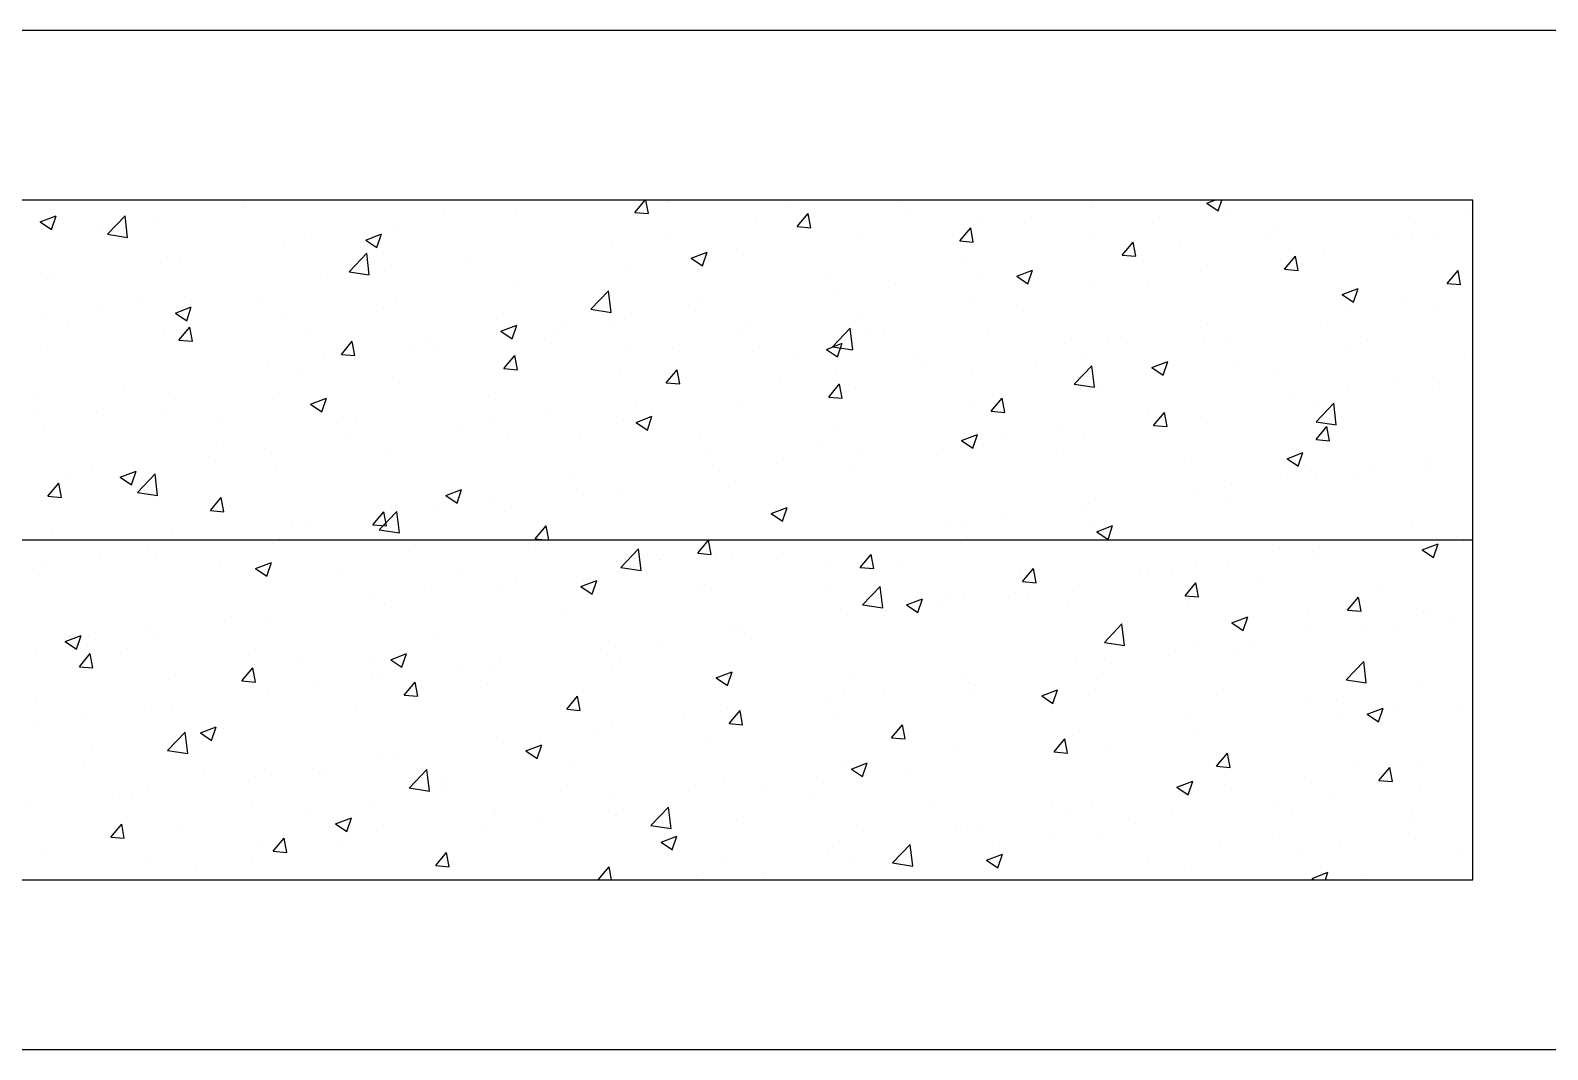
# Model space of a CAD drawing. Header units: millimetres. Extents: x 331487 to 517269, y 198509 to 399936.
# Drawn here: x 423467 to 424137, y 312429 to 312879 of the extents above; entities that cross this region are included whole.
import ezdxf

# ---------------------------------------------------------------- set-up
doc = ezdxf.new("R2010")
doc.units = ezdxf.units.MM
doc.header["$MEASUREMENT"] = 0
doc.layers.add('COLUMN', color=6, linetype='Continuous')
doc.layers.add('FOOTING', color=5, linetype='Continuous')

msp = doc.modelspace()

# ---------------------------------------------------------------- linework, layer by layer
at = {"layer": 'COLUMN'}
for p, q in [((424104.35, 312803.51), (421574.35, 312803.51)), ((424104.35, 312503.51), (424104.35, 312803.51)), ((421574.35, 312503.51), (424104.35, 312503.51))]:
    msp.add_line(p, q, dxfattribs=at)
at = {"layer": 'COLUMN', "color": 2, "linetype": 'Continuous'}
for p, q in [((423734.32, 312798.14), (423738.83, 312803.51)), ((423740.3, 312797.61), (423739.21, 312803.51)), ((423986.93, 312802.18), (423990.39, 312803.51)), ((423991.9, 312798.83), (423993.47, 312803.51)), ((423471.77, 312793.96), (423478.77, 312796.65)), ((423476.74, 312790.6), (423478.77, 312796.64)), ((423501.46, 312788.5), (423509.25, 312796.62)), ((423510.36, 312787.13), (423509.25, 312796.62)), ((423561.68, 312800.44), (423561.68, 312800.44)), ((423649.68, 312798.41), (423649.68, 312798.41)), ((423681.79, 312799.22), (423681.79, 312799.22)), ((423734.32, 312798.14), (423740.3, 312797.62)), ((423749.37, 312802.49), (423749.37, 312802.49)), ((423802.75, 312800.24), (423802.75, 312800.24)), ((423806.05, 312791.86), (423810.87, 312797.61)), ((423812.02, 312791.33), (423810.87, 312797.6)), ((423850.66, 312802.5), (423850.66, 312802.5)), ((423856.14, 312797.98), (423856.14, 312797.98)), ((423936.22, 312800.31), (423936.22, 312800.31)), ((423986.93, 312802.18), (423991.91, 312798.83)), ((423995.47, 312798.81), (423995.47, 312798.81)), ((424076.47, 312796.26), (424076.47, 312796.26)), ((424101.51, 312799.55), (424101.51, 312799.55)), ((423471.77, 312793.96), (423476.74, 312790.6)), ((423498.78, 312792.16), (423498.78, 312792.16)), ((423523.81, 312795.45), (423523.81, 312795.45)), ((423629.85, 312791.72), (423629.85, 312791.72)), ((423787.5, 312794.19), (423787.5, 312794.19)), ((423806.05, 312791.86), (423812.03, 312791.34)), ((423877.77, 312785.59), (423882.6, 312791.33)), ((423883.75, 312785.06), (423882.59, 312791.33)), ((423885.71, 312793.91), (423885.71, 312793.91)), ((423909.52, 312795.73), (423909.52, 312795.73)), ((423962.9, 312793.47), (423962.9, 312793.47)), ((424016.28, 312791.21), (424016.28, 312791.21)), ((423501.46, 312788.51), (423510.35, 312787.13)), ((423579.34, 312785.32), (423579.34, 312785.32)), ((423591.37, 312788.4), (423591.37, 312788.4)), ((423615.48, 312785.95), (423622.49, 312788.64)), ((423615.48, 312785.95), (423620.46, 312782.59)), ((423620.45, 312782.59), (423622.48, 312788.64)), ((423724.59, 312785.91), (423724.59, 312785.91)), ((423749.63, 312789.2), (423749.63, 312789.2)), ((423834.36, 312786.87), (423834.36, 312786.87)), ((423877.77, 312785.59), (423883.75, 312785.07)), ((423937.15, 312788.8), (423937.15, 312788.8)), ((423949.5, 312779.31), (423954.32, 312785.06)), ((423955.48, 312778.78), (423954.32, 312785.05)), ((423975.45, 312782.96), (423975.45, 312782.96)), ((424013.32, 312787.94), (424013.32, 312787.94)), ((424069.66, 312788.96), (424069.66, 312788.96)), ((424077.75, 312786.86), (424077.75, 312786.86)), ((424088.79, 312787.96), (424088.79, 312787.96)), ((423527.99, 312778.28), (423527.99, 312778.28)), ((423533.05, 312778.39), (423533.05, 312778.39)), ((423608.18, 312771.95), (423615.97, 312780.07)), ((423617.08, 312770.57), (423615.97, 312780.07)), ((423661.44, 312777.59), (423661.44, 312777.59)), ((423759.2, 312777.94), (423766.2, 312780.63)), ((423759.2, 312777.94), (423764.17, 312774.59)), ((423764.17, 312774.58), (423766.2, 312780.63)), ((423782.42, 312779.37), (423782.42, 312779.37)), ((423878.83, 312778.79), (423878.83, 312778.79)), ((423949.5, 312779.31), (423955.48, 312778.79)), ((423950.41, 312779.66), (423950.41, 312779.66)), ((424019.43, 312776.85), (424019.43, 312776.85)), ((424021.23, 312773.04), (424026.05, 312778.78)), ((424027.2, 312772.51), (424026.05, 312778.78)), ((424038.28, 312781.56), (424038.28, 312781.56)), ((423476.05, 312770.78), (423476.05, 312770.78)), ((423598.53, 312769.31), (423598.53, 312769.31)), ((423608.19, 312771.95), (423617.08, 312770.57)), ((423623.57, 312772.61), (423623.57, 312772.61)), ((423731.91, 312772.97), (423731.91, 312772.97)), ((423887.26, 312771.34), (423887.26, 312771.34)), ((423902.91, 312769.93), (423909.91, 312772.62)), ((423902.91, 312769.93), (423907.88, 312766.58)), ((423907.88, 312766.58), (423909.91, 312772.62)), ((423986.94, 312774.52), (423986.94, 312774.52)), ((424021.23, 312773.04), (424027.2, 312772.52)), ((424092.95, 312766.76), (424097.77, 312772.51)), ((424098.93, 312766.23), (424097.77, 312772.5)), ((423474.73, 312768.38), (423474.73, 312768.38)), ((423680.57, 312765.93), (423680.57, 312765.93)), ((423714.91, 312755.4), (423722.69, 312763.52)), ((423723.8, 312754.02), (423722.7, 312763.52)), ((423820.51, 312768.78), (423820.51, 312768.78)), ((423824.35, 312763.06), (423824.35, 312763.06)), ((423849.38, 312766.36), (423849.38, 312766.36)), ((423935, 312767.02), (423935, 312767.02)), ((423961.11, 312766.84), (423961.11, 312766.84)), ((424046.62, 312761.92), (424053.62, 312764.61)), ((424051.59, 312758.57), (424053.62, 312764.61)), ((424092.95, 312766.76), (424098.93, 312766.24)), ((423497.5, 312756.01), (423497.5, 312756.01)), ((423516.37, 312760.41), (423516.37, 312760.41)), ((423531.46, 312753.7), (423538.46, 312756.38)), ((423535.38, 312761), (423535.38, 312761)), ((423536.43, 312750.34), (423538.46, 312756.38)), ((423569.75, 312758.16), (423569.75, 312758.16)), ((423623.13, 312755.9), (423623.13, 312755.9)), ((423628.63, 312758.43), (423628.63, 312758.43)), ((423762.19, 312758.77), (423762.19, 312758.77)), ((423884.49, 312760.62), (423884.49, 312760.62)), ((423902.79, 312756.83), (423902.79, 312756.83)), ((424046.62, 312761.92), (424051.6, 312758.57)), ((424050.17, 312756.81), (424050.17, 312756.81)), ((424075.2, 312760.11), (424075.2, 312760.11)), ((423472.47, 312752.71), (423472.47, 312752.71)), ((423484.07, 312749.24), (423484.07, 312749.24)), ((423531.46, 312753.7), (423536.44, 312750.34)), ((423578.12, 312752.03), (423578.12, 312752.03)), ((423676.52, 312753.65), (423676.52, 312753.65)), ((423714.91, 312755.4), (423723.8, 312754.02)), ((423723.32, 312749.76), (423723.32, 312749.76)), ((423729.9, 312751.39), (423729.9, 312751.39)), ((423761.19, 312754.75), (423761.19, 312754.75)), ((423783.28, 312749.14), (423783.28, 312749.14)), ((423833.15, 312753.58), (423833.15, 312753.58)), ((424087.58, 312754.67), (424087.58, 312754.67)), ((423526.78, 312744.99), (423526.78, 312744.99)), ((423533.02, 312741.75), (423537.84, 312747.49)), ((423537.45, 312746.98), (423537.45, 312746.98)), ((423539, 312741.22), (423537.84, 312747.48)), ((423590.84, 312744.73), (423590.84, 312744.73)), ((423644.22, 312742.47), (423644.22, 312742.47)), ((423675.17, 312745.69), (423682.18, 312748.38)), ((423675.17, 312745.69), (423680.15, 312742.33)), ((423680.15, 312742.33), (423682.17, 312748.37)), ((423698.29, 312746.47), (423698.29, 312746.47)), ((423703.87, 312748.76), (423703.87, 312748.76)), ((423781.21, 312746.08), (423781.21, 312746.08)), ((423821.63, 312738.85), (423829.42, 312746.96)), ((423830.53, 312737.47), (423829.42, 312746.97)), ((423836.66, 312746.88), (423836.66, 312746.88)), ((423844.47, 312746.82), (423844.47, 312746.82)), ((423890.04, 312744.63), (423890.04, 312744.63)), ((423949.14, 312743.51), (423949.14, 312743.51)), ((423987.01, 312748.5), (423987.01, 312748.5)), ((424037.07, 312748.27), (424037.07, 312748.27)), ((423474.84, 312737.49), (423474.84, 312737.49)), ((423533.02, 312741.75), (423539, 312741.22)), ((423604.75, 312735.47), (423609.57, 312741.22)), ((423610.72, 312734.94), (423609.57, 312741.21)), ((423635.13, 312738.15), (423635.13, 312738.15)), ((423645.56, 312738.75), (423645.56, 312738.75)), ((423697.6, 312740.22), (423697.6, 312740.22)), ((423730.7, 312739.68), (423730.7, 312739.68)), ((423750.98, 312737.96), (423750.98, 312737.96)), ((423786.15, 312736.81), (423786.15, 312736.81)), ((423818.89, 312737.68), (423825.89, 312740.37)), ((423818.89, 312737.68), (423823.86, 312734.32)), ((423821.63, 312738.85), (423830.53, 312737.47)), ((423823.86, 312734.32), (423825.89, 312740.36)), ((423924.1, 312740.22), (423924.1, 312740.22)), ((423943.43, 312742.37), (423943.43, 312742.37)), ((423985.72, 312741.23), (423985.72, 312741.23)), ((423996.81, 312740.12), (423996.81, 312740.12)), ((424050.19, 312737.86), (424050.19, 312737.86)), ((424057.62, 312741.86), (424057.62, 312741.86)), ((423572.22, 312729.87), (423572.22, 312729.87)), ((423597.26, 312733.17), (423597.26, 312733.17)), ((423604.75, 312735.47), (423610.72, 312734.95)), ((423676.47, 312729.19), (423681.29, 312734.94)), ((423676.47, 312729.19), (423682.45, 312728.67)), ((423679.35, 312732.64), (423679.35, 312732.64)), ((423682.45, 312728.67), (423681.29, 312734.93)), ((423804.36, 312735.7), (423804.36, 312735.7)), ((423857.75, 312733.45), (423857.75, 312733.45)), ((423860.95, 312731.9), (423860.95, 312731.9)), ((423911.13, 312731.19), (423911.13, 312731.19)), ((423928.35, 312722.29), (423936.14, 312730.41)), ((423933.79, 312733.73), (423933.79, 312733.73)), ((423937.25, 312720.92), (423936.15, 312730.42)), ((423962.6, 312729.67), (423969.6, 312732.36)), ((423962.6, 312729.67), (423967.57, 312726.31)), ((423967.57, 312726.31), (423969.6, 312732.36)), ((423999.3, 312731.85), (423999.3, 312731.85)), ((424103.57, 312735.6), (424103.57, 312735.6)), ((423587.24, 312728.74), (423587.24, 312728.74)), ((423627.42, 312725.14), (423627.42, 312725.14)), ((423727.84, 312726.8), (423727.84, 312726.8)), ((423748.2, 312722.92), (423753.02, 312728.66)), ((423748.2, 312722.92), (423754.18, 312722.4)), ((423754.17, 312722.39), (423753.02, 312728.66)), ((423798.04, 312723.62), (423798.04, 312723.62)), ((423819.92, 312716.64), (423824.74, 312722.39)), ((423823.08, 312726.92), (423823.08, 312726.92)), ((423825.9, 312716.12), (423824.74, 312722.38)), ((423883.27, 312727.33), (423883.27, 312727.33)), ((423964.51, 312728.94), (423964.51, 312728.94)), ((424017.89, 312726.68), (424017.89, 312726.68)), ((424071.28, 312724.43), (424071.28, 312724.43)), ((424086.77, 312725.66), (424086.77, 312725.66)), ((423471.2, 312716.57), (423471.2, 312716.57)), ((423509.07, 312721.56), (423509.07, 312721.56)), ((423528.92, 312718.73), (423528.92, 312718.73)), ((423576.9, 312718.74), (423576.9, 312718.74)), ((423591.15, 312713.43), (423598.15, 312716.12)), ((423596.12, 312710.08), (423598.15, 312716.12)), ((423669.52, 312716.79), (423669.52, 312716.79)), ((423819.92, 312716.64), (423825.9, 312716.12)), ((423831.93, 312720.29), (423831.93, 312720.29)), ((423891.65, 312710.37), (423896.47, 312716.11)), ((423897.63, 312709.84), (423896.47, 312716.11)), ((423928.36, 312722.3), (423937.25, 312720.92)), ((423940.98, 312721.84), (423940.98, 312721.84)), ((424023.86, 312717.37), (424023.86, 312717.37)), ((424048.89, 312720.67), (424048.89, 312720.67)), ((424086.36, 312721.39), (424086.36, 312721.39)), ((423496.47, 312709.58), (423496.47, 312709.58)), ((423525.56, 312711.7), (423525.56, 312711.7)), ((423591.15, 312713.43), (423596.13, 312710.08)), ((423697.01, 312710.32), (423697.01, 312710.32)), ((423734.89, 312715.31), (423734.89, 312715.31)), ((423779.99, 312712.79), (423779.99, 312712.79)), ((423882.66, 312711.83), (423882.66, 312711.83)), ((423891.65, 312710.37), (423897.63, 312709.85)), ((423960.7, 312709.06), (423960.7, 312709.06)), ((423963.38, 312704.09), (423968.2, 312709.84)), ((423969.35, 312703.57), (423968.2, 312709.83)), ((424035.08, 312705.74), (424042.87, 312713.86)), ((424035.85, 312714.98), (424035.85, 312714.98)), ((424043.98, 312704.37), (424042.87, 312713.86)), ((423470.6, 312708.72), (423470.6, 312708.72)), ((423473.62, 312704.2), (423473.62, 312704.2)), ((423549.86, 312707.33), (423549.86, 312707.33)), ((423603.24, 312705.07), (423603.24, 312705.07)), ((423611.2, 312706.78), (423611.2, 312706.78)), ((423656.62, 312702.82), (423656.62, 312702.82)), ((423671.98, 312707.03), (423671.98, 312707.03)), ((423729.48, 312706.39), (423729.48, 312706.39)), ((423734.86, 312705.43), (423741.87, 312708.11)), ((423734.87, 312705.43), (423739.84, 312702.07)), ((423739.84, 312702.07), (423741.86, 312708.11)), ((423922.83, 312704.07), (423922.83, 312704.07)), ((423963.38, 312704.09), (423969.35, 312703.57)), ((423984.51, 312707.94), (423984.51, 312707.94)), ((424035.08, 312705.75), (424043.98, 312704.37)), ((424035.1, 312697.82), (424039.92, 312703.56)), ((424041.08, 312697.29), (424039.92, 312703.56)), ((423552.88, 312696.77), (423552.88, 312696.77)), ((423608.83, 312698.71), (423608.83, 312698.71)), ((423678.14, 312699.35), (423678.14, 312699.35)), ((423710, 312700.56), (423710, 312700.56)), ((423763.38, 312698.31), (423763.38, 312698.31)), ((423816.77, 312696.05), (423816.77, 312696.05)), ((423824.35, 312701.82), (423824.35, 312701.82)), ((423878.58, 312697.42), (423885.58, 312700.1)), ((423878.58, 312697.42), (423883.55, 312694.06)), ((423883.55, 312694.06), (423885.58, 312700.1)), ((423897.8, 312700.78), (423897.8, 312700.78)), ((423932.57, 312700.44), (423932.57, 312700.44)), ((424035.1, 312697.82), (424041.08, 312697.3)), ((423545.92, 312690.43), (423545.92, 312690.43)), ((423570.95, 312693.72), (423570.95, 312693.72)), ((423626.2, 312691.85), (423626.2, 312691.85)), ((423766.03, 312691.81), (423766.03, 312691.81)), ((423834.64, 312692.46), (423834.64, 312692.46)), ((423870.15, 312693.8), (423870.15, 312693.8)), ((423882.06, 312694.04), (423882.06, 312694.04)), ((423923.53, 312691.54), (423923.53, 312691.54)), ((423976.91, 312689.28), (423976.91, 312689.28)), ((424022.29, 312689.41), (424029.29, 312692.1)), ((424022.29, 312689.41), (424027.27, 312686.05)), ((424027.26, 312686.05), (424029.29, 312692.09)), ((423482.76, 312682.11), (423482.76, 312682.11)), ((423494.56, 312686.76), (423494.56, 312686.76)), ((423507.13, 312681.18), (423514.13, 312683.87)), ((423512.1, 312677.82), (423514.13, 312683.87)), ((423514.72, 312674.54), (423522.5, 312682.66)), ((423523.61, 312673.16), (423522.51, 312682.66)), ((423575.69, 312685.45), (423575.69, 312685.45)), ((423771.74, 312684.18), (423771.74, 312684.18)), ((423796.77, 312687.48), (423796.77, 312687.48)), ((423830.72, 312687), (423830.72, 312687)), ((424030.3, 312687.03), (424030.3, 312687.03)), ((424053.49, 312682.19), (424053.49, 312682.19)), ((424060.46, 312686.21), (424060.46, 312686.21)), ((424083.68, 312684.77), (424083.68, 312684.77)), ((424085.15, 312688.1), (424085.15, 312688.1)), ((423475.17, 312672.8), (423479.99, 312678.55)), ((423481.14, 312672.27), (423479.99, 312678.54)), ((423507.13, 312681.18), (423512.1, 312677.83)), ((423524.35, 312678.41), (423524.35, 312678.41)), ((423650.84, 312673.17), (423657.84, 312675.86)), ((423655.81, 312669.82), (423657.84, 312675.86)), ((423707.71, 312681.8), (423707.71, 312681.8)), ((423708.58, 312675.87), (423708.58, 312675.87)), ((423778.78, 312679.5), (423778.78, 312679.5)), ((423997.55, 312677.93), (423997.55, 312677.93)), ((424022.59, 312681.23), (424022.59, 312681.23)), ((424034.64, 312681.69), (424034.64, 312681.69)), ((423472.41, 312670.91), (423472.41, 312670.91)), ((423475.17, 312672.8), (423481.15, 312672.28)), ((423514.72, 312674.54), (423523.61, 312673.16)), ((423546.89, 312666.53), (423551.72, 312672.27)), ((423552.87, 312666), (423551.71, 312672.27)), ((423649.39, 312671.78), (423649.39, 312671.78)), ((423650.84, 312673.17), (423655.82, 312669.82)), ((423670.71, 312670.88), (423670.71, 312670.88)), ((423728.27, 312673.1), (423728.27, 312673.1)), ((423934.4, 312669.62), (423934.4, 312669.62)), ((423983.29, 312674.65), (423983.29, 312674.65)), ((423995.17, 312672.18), (423995.17, 312672.18)), ((423546.9, 312666.53), (423552.87, 312666)), ((423618.62, 312660.25), (423623.44, 312666)), ((423621.44, 312657.99), (423629.23, 312666.1)), ((423624.6, 312659.72), (423623.44, 312665.99)), ((423630.34, 312656.61), (423629.23, 312666.11)), ((423645.67, 312667.58), (423645.67, 312667.58)), ((423676.92, 312666.06), (423676.92, 312666.06)), ((423794.56, 312665.16), (423801.56, 312667.85)), ((423794.56, 312665.16), (423799.53, 312661.81)), ((423799.53, 312661.81), (423801.55, 312667.85)), ((423896.52, 312664.63), (423896.52, 312664.63)), ((423931.35, 312667.16), (423931.35, 312667.16)), ((423936.85, 312662.17), (423936.85, 312662.17)), ((423477, 312658.48), (423477, 312658.48)), ((423530.38, 312656.23), (423530.38, 312656.23)), ((423582.52, 312659.27), (423582.52, 312659.27)), ((423591.07, 312661.77), (423591.07, 312661.77)), ((423618.62, 312660.25), (423624.6, 312659.73)), ((423621.44, 312657.99), (423630.34, 312656.61)), ((423624.98, 312658.56), (423624.98, 312658.56)), ((423690.35, 312653.98), (423695.17, 312659.72)), ((423696.32, 312653.45), (423695.17, 312659.72)), ((423871.49, 312661.34), (423871.49, 312661.34)), ((423880.84, 312660.75), (423880.84, 312660.75)), ((423938.27, 312657.15), (423945.27, 312659.84)), ((423938.27, 312657.15), (423943.24, 312653.8)), ((423943.24, 312653.8), (423945.27, 312659.84)), ((424077.45, 312660.24), (424077.45, 312660.24)), ((423519.61, 312650.99), (423519.61, 312650.99)), ((423532.75, 312651.76), (423532.75, 312651.76)), ((423544.64, 312654.28), (423544.64, 312654.28)), ((423574.47, 312652.16), (423574.47, 312652.16)), ((423583.76, 312653.97), (423583.76, 312653.97)), ((423637.15, 312651.72), (423637.15, 312651.72)), ((423690.35, 312653.98), (423696.32, 312653.45)), ((423690.53, 312649.46), (423690.53, 312649.46)), ((423728.16, 312641.43), (423735.95, 312649.55)), ((423737.06, 312640.06), (423735.96, 312649.56)), ((423762.07, 312647.7), (423766.89, 312653.45)), ((423768.05, 312647.17), (423766.89, 312653.44)), ((423808.34, 312653.02), (423808.34, 312653.02)), ((423829.5, 312653.71), (423829.5, 312653.71)), ((423878.53, 312652.16), (423878.53, 312652.16)), ((424019.13, 312650.22), (424019.13, 312650.22)), ((424081.98, 312649.15), (424088.98, 312651.83)), ((424081.98, 312649.15), (424086.96, 312645.79)), ((424083.93, 312654.81), (424083.93, 312654.81)), ((424086.95, 312645.79), (424088.98, 312651.83)), ((424097.31, 312655.09), (424097.31, 312655.09)), ((423498.08, 312645.05), (423498.08, 312645.05)), ((423523.13, 312645.12), (423523.13, 312645.12)), ((423551.47, 312642.8), (423551.47, 312642.8)), ((423566.82, 312640.92), (423573.82, 312643.61)), ((423571.79, 312637.56), (423573.82, 312643.61)), ((423743.91, 312647.21), (423743.91, 312647.21)), ((423745.43, 312644.74), (423745.43, 312644.74)), ((423762.07, 312647.7), (423768.05, 312647.18)), ((423770.46, 312648.04), (423770.46, 312648.04)), ((423777.56, 312646.21), (423777.56, 312646.21)), ((423797.29, 312644.95), (423797.29, 312644.95)), ((423820.22, 312642.15), (423820.22, 312642.15)), ((423833.8, 312641.43), (423838.62, 312647.17)), ((423839.77, 312640.9), (423838.62, 312647.16)), ((423850.68, 312642.7), (423850.68, 312642.7)), ((424033.42, 312648.4), (424033.42, 312648.4)), ((424034.15, 312646.77), (424034.15, 312646.77)), ((423471.19, 312637.62), (423471.19, 312637.62)), ((423474.43, 312641.75), (423474.43, 312641.75)), ((423566.82, 312640.92), (423571.79, 312637.56)), ((423604.85, 312640.54), (423604.85, 312640.54)), ((423658.23, 312638.29), (423658.23, 312638.29)), ((423682.27, 312636.42), (423682.27, 312636.42)), ((423710.53, 312632.91), (423717.54, 312635.6)), ((423711.61, 312636.03), (423711.61, 312636.03)), ((423715.5, 312629.55), (423717.53, 312635.6)), ((423727.05, 312639.81), (423727.05, 312639.81)), ((423728.17, 312641.44), (423737.06, 312640.06)), ((423833.8, 312641.43), (423839.78, 312640.9)), ((423904.06, 312640.44), (423904.06, 312640.44)), ((423905.52, 312635.15), (423910.35, 312640.9)), ((423911.5, 312634.62), (423910.34, 312640.89)), ((423957.44, 312638.18), (423957.44, 312638.18)), ((423960.82, 312640.21), (423960.82, 312640.21)), ((423971.25, 312638.49), (423971.25, 312638.49)), ((423982.08, 312641.36), (423982.08, 312641.36)), ((423996.28, 312641.79), (423996.28, 312641.79)), ((424010.82, 312635.93), (424010.82, 312635.93)), ((423644.4, 312631.44), (423644.4, 312631.44)), ((423675.71, 312632.77), (423675.71, 312632.77)), ((423710.53, 312632.91), (423715.51, 312629.56)), ((423761.9, 312632.14), (423761.9, 312632.14)), ((423765, 312633.77), (423765, 312633.77)), ((423818.38, 312631.52), (423818.38, 312631.52)), ((423834.89, 312624.88), (423842.68, 312633)), ((423843.79, 312623.51), (423842.68, 312633)), ((423871.76, 312629.26), (423871.76, 312629.26)), ((423902.5, 312630.2), (423902.5, 312630.2)), ((423905.53, 312635.15), (423911.5, 312634.63)), ((423908.09, 312630.18), (423908.09, 312630.18)), ((423930.14, 312633.87), (423930.14, 312633.87)), ((423977.25, 312628.87), (423982.07, 312634.62)), ((423977.25, 312628.87), (423983.23, 312628.35)), ((423983.23, 312628.35), (423982.07, 312634.61)), ((424064.2, 312633.67), (424064.2, 312633.67)), ((423619.37, 312628.14), (423619.37, 312628.14)), ((423623.77, 312625.27), (423623.77, 312625.27)), ((423703.58, 312622.13), (423703.58, 312622.13)), ((423834.89, 312624.89), (423843.78, 312623.51)), ((423845.18, 312621.89), (423845.18, 312621.89)), ((423854.25, 312624.9), (423861.25, 312627.59)), ((423854.25, 312624.9), (423859.22, 312621.55)), ((423859.22, 312621.55), (423861.25, 312627.59)), ((423870.22, 312625.19), (423870.22, 312625.19)), ((423879.63, 312627.46), (423879.63, 312627.46)), ((423925.14, 312627.01), (423925.14, 312627.01)), ((423978.53, 312624.75), (423978.53, 312624.75)), ((424031.91, 312622.5), (424031.91, 312622.5)), ((424048.98, 312622.6), (424053.8, 312628.34)), ((424048.98, 312622.6), (424054.95, 312622.08)), ((424054.95, 312622.07), (424053.8, 312628.34)), ((423556.21, 312619.83), (423556.21, 312619.83)), ((423573.26, 312618.87), (423573.26, 312618.87)), ((423828.28, 312620.42), (423828.28, 312620.42)), ((423844.18, 312620.19), (423844.18, 312620.19)), ((423941.61, 312608.33), (423949.4, 312616.45)), ((423950.51, 312606.95), (423949.4, 312616.45)), ((423997.96, 312616.89), (424004.96, 312619.58)), ((423997.96, 312616.89), (424002.93, 312613.54)), ((424002.93, 312613.54), (424004.96, 312619.58)), ((424057.32, 312615.23), (424057.32, 312615.23)), ((424071, 312615.65), (424071, 312615.65)), ((424082.71, 312621.52), (424082.71, 312621.52)), ((424085.29, 312620.24), (424085.29, 312620.24)), ((424096.04, 312618.94), (424096.04, 312618.94)), ((423482.8, 312608.67), (423489.8, 312611.35)), ((423482.8, 312608.67), (423487.77, 312605.31)), ((423487.77, 312605.31), (423489.8, 312611.35)), ((423493.3, 312611.55), (423493.3, 312611.55)), ((423518.34, 312614.84), (423518.34, 312614.84)), ((423521.91, 312611.83), (423521.91, 312611.83)), ((423645.26, 312612.12), (423645.26, 312612.12)), ((423744.16, 312608.59), (423744.16, 312608.59)), ((423776.34, 312612.93), (423776.34, 312612.93)), ((423782.03, 312613.58), (423782.03, 312613.58)), ((423785.86, 312610.18), (423785.86, 312610.18)), ((424032.2, 312615.12), (424032.2, 312615.12)), ((423469.97, 312604.33), (423469.97, 312604.33)), ((423489.04, 312597.58), (423493.86, 312603.33)), ((423495.02, 312597.05), (423493.86, 312603.32)), ((423510.49, 312605.4), (423510.49, 312605.4)), ((423563.87, 312603.14), (423563.87, 312603.14)), ((423586.94, 312602.11), (423586.94, 312602.11)), ((423626.51, 312600.66), (423633.51, 312603.35)), ((423631.48, 312597.3), (423633.51, 312603.34)), ((423719.12, 312605.3), (423719.12, 312605.3)), ((423725.83, 312606.52), (423725.83, 312606.52)), ((423941.62, 312608.33), (423950.51, 312606.95)), ((423969.97, 312602.35), (423969.97, 312602.35)), ((423980.86, 312608.07), (423980.86, 312608.07)), ((423999.01, 312605.22), (423999.01, 312605.22)), ((424007.85, 312607.33), (424007.85, 312607.33)), ((423489.04, 312597.58), (423495.02, 312597.06)), ((423560.77, 312591.31), (423565.59, 312597.05)), ((423566.75, 312590.78), (423565.59, 312597.05)), ((423617.25, 312600.89), (423617.25, 312600.89)), ((423626.51, 312600.66), (423631.49, 312597.3)), ((423655.97, 312596.98), (423655.97, 312596.98)), ((423670.63, 312598.63), (423670.63, 312598.63)), ((423674.49, 312599.48), (423674.49, 312599.48)), ((423724.02, 312596.38), (423724.02, 312596.38)), ((423727.54, 312600.17), (423727.54, 312600.17)), ((423770.22, 312592.65), (423777.23, 312595.34)), ((423775.2, 312589.29), (423777.22, 312595.33)), ((423928.92, 312600.58), (423928.92, 312600.58)), ((423940.69, 312595.21), (423940.69, 312595.21)), ((423944.94, 312599.05), (423944.94, 312599.05)), ((424048.34, 312591.78), (424056.12, 312599.9)), ((424057.23, 312590.4), (424056.13, 312599.9)), ((423528.62, 312592.1), (423528.62, 312592.1)), ((423560.77, 312591.31), (423566.75, 312590.78)), ((423593.06, 312588.7), (423593.06, 312588.7)), ((423618.09, 312592), (423618.09, 312592)), ((423622.55, 312591.98), (423622.55, 312591.98)), ((423632.5, 312585.03), (423637.32, 312590.78)), ((423638.47, 312584.5), (423637.32, 312590.77)), ((423669.22, 312590.16), (423669.22, 312590.16)), ((423770.22, 312592.65), (423775.2, 312589.29)), ((423777.4, 312594.12), (423777.4, 312594.12)), ((423830.78, 312591.86), (423830.78, 312591.86)), ((423878.41, 312594.17), (423878.41, 312594.17)), ((423881.78, 312590.74), (423881.78, 312590.74)), ((423884.16, 312589.61), (423884.16, 312589.61)), ((424048.34, 312591.78), (424057.23, 312590.4)), ((423470.3, 312582.09), (423470.3, 312582.09)), ((423572.04, 312585.58), (423572.04, 312585.58)), ((423632.5, 312585.03), (423638.47, 312584.51)), ((423704.22, 312578.76), (423709.04, 312584.5)), ((423710.2, 312578.23), (423709.04, 312584.5)), ((423818.88, 312582.45), (423818.88, 312582.45)), ((423827.07, 312587.13), (423827.07, 312587.13)), ((423843.91, 312585.75), (423843.91, 312585.75)), ((423882.37, 312585.2), (423882.37, 312585.2)), ((423913.94, 312584.64), (423920.94, 312587.33)), ((423913.94, 312584.64), (423918.91, 312581.28)), ((423918.91, 312581.28), (423920.94, 312587.33)), ((423937.55, 312587.35), (423937.55, 312587.35)), ((423990.93, 312585.1), (423990.93, 312585.1)), ((424030.99, 312581.83), (424030.99, 312581.83)), ((424044.31, 312582.84), (424044.31, 312582.84)), ((424081.5, 312588.23), (424081.5, 312588.23)), ((423492.03, 312575.4), (423492.03, 312575.4)), ((423520.7, 312578.54), (423520.7, 312578.54)), ((423529.9, 312580.39), (423529.9, 312580.39)), ((423610.9, 312580.15), (423610.9, 312580.15)), ((423704.22, 312578.76), (423710.2, 312578.23)), ((423775.13, 312579.64), (423775.13, 312579.64)), ((423775.95, 312572.48), (423780.77, 312578.23)), ((423781.92, 312571.95), (423780.77, 312578.22)), ((423824.05, 312575.19), (423824.05, 312575.19)), ((424044.69, 312576.21), (424044.69, 312576.21)), ((424057.65, 312576.63), (424064.65, 312579.32)), ((424057.65, 312576.63), (424062.62, 312573.28)), ((424062.62, 312573.27), (424064.65, 312579.32)), ((424069.73, 312579.5), (424069.73, 312579.5)), ((424097.69, 312580.59), (424097.69, 312580.59)), ((423468.76, 312571.04), (423468.76, 312571.04)), ((423527.97, 312560.57), (423535.76, 312568.69)), ((423536.87, 312559.2), (423535.77, 312568.7)), ((423542.49, 312568.4), (423549.49, 312571.09)), ((423542.49, 312568.4), (423547.46, 312565.05)), ((423547.46, 312565.05), (423549.49, 312571.09)), ((423552.58, 312570.14), (423552.58, 312570.14)), ((423717.85, 312569.15), (423717.85, 312569.15)), ((423724.62, 312573.23), (423724.62, 312573.23)), ((423755.72, 312574.14), (423755.72, 312574.14)), ((423775.95, 312572.48), (423781.93, 312571.96)), ((423847.67, 312566.21), (423852.49, 312571.95)), ((423853.65, 312565.68), (423852.49, 312571.95)), ((423979.64, 312574.78), (423979.64, 312574.78)), ((423673.27, 312566.19), (423673.27, 312566.19)), ((423686.2, 312560.4), (423693.2, 312563.08)), ((423691.17, 312557.04), (423693.2, 312563.08)), ((423692.81, 312565.86), (423692.81, 312565.86)), ((423765.73, 312565.18), (423765.73, 312565.18)), ((423847.67, 312566.21), (423853.65, 312565.68)), ((423919.4, 312559.93), (423924.22, 312565.68)), ((423925.38, 312559.4), (423924.22, 312565.67)), ((423927.71, 312567.29), (423927.71, 312567.29)), ((423943.67, 312562.9), (423943.67, 312562.9)), ((423981.54, 312567.89), (423981.54, 312567.89)), ((423494.27, 312560.13), (423494.27, 312560.13)), ((423527.98, 312560.58), (423536.87, 312559.2)), ((423621.34, 312558.7), (423621.34, 312558.7)), ((423629.66, 312557.54), (423629.66, 312557.54)), ((423686.2, 312560.4), (423691.18, 312557.04)), ((423707.41, 312555.17), (423707.41, 312555.17)), ((423829.91, 312552.39), (423836.92, 312555.07)), ((423834.89, 312549.03), (423836.91, 312555.07)), ((423877.19, 312560.89), (423877.19, 312560.89)), ((423918.63, 312559.61), (423918.63, 312559.61)), ((423919.4, 312559.93), (423925.38, 312559.41)), ((423991.13, 312553.66), (423995.95, 312559.4)), ((423997.1, 312553.13), (423995.95, 312559.4)), ((424053.2, 312555.56), (424053.2, 312555.56)), ((424080.28, 312554.94), (424080.28, 312554.94)), ((423491.01, 312554.3), (423491.01, 312554.3)), ((423544.4, 312552.04), (423544.4, 312552.04)), ((423566.75, 312549.26), (423566.75, 312549.26)), ((423570.82, 312552.29), (423570.82, 312552.29)), ((423591.79, 312552.56), (423591.79, 312552.56)), ((423597.78, 312549.79), (423597.78, 312549.79)), ((423634.7, 312544.02), (423642.49, 312552.14)), ((423643.59, 312542.65), (423642.49, 312552.14)), ((423825.85, 312553.84), (423825.85, 312553.84)), ((423829.91, 312552.39), (423834.89, 312549.03)), ((423855.48, 312551.29), (423855.48, 312551.29)), ((423991.13, 312553.66), (423997.1, 312553.13)), ((424029.77, 312548.54), (424029.77, 312548.54)), ((424062.85, 312547.38), (424067.67, 312553.13)), ((424068.83, 312546.85), (424067.67, 312553.12)), ((423519.48, 312545.25), (423519.48, 312545.25)), ((423634.7, 312544.03), (423643.59, 312542.65)), ((423649.09, 312545.16), (423649.09, 312545.16)), ((423651.16, 312547.53), (423651.16, 312547.53)), ((423704.54, 312545.28), (423704.54, 312545.28)), ((423757.92, 312543.02), (423757.92, 312543.02)), ((423773.91, 312546.35), (423773.91, 312546.35)), ((423792.57, 312543.01), (423792.57, 312543.01)), ((423817.6, 312546.31), (423817.6, 312546.31)), ((423973.63, 312544.38), (423980.63, 312547.07)), ((423973.63, 312544.38), (423978.6, 312541.02)), ((423978.43, 312541.5), (423978.43, 312541.5)), ((423978.6, 312541.02), (423980.63, 312547.06)), ((423994.88, 312545.55), (423994.88, 312545.55)), ((424062.85, 312547.38), (424068.83, 312546.86)), ((424081.29, 312545.05), (424081.29, 312545.05)), ((423467.54, 312537.75), (423467.54, 312537.75)), ((423503.6, 312540.95), (423503.6, 312540.95)), ((423512.1, 312540.87), (423512.1, 312540.87)), ((423565.48, 312538.61), (423565.48, 312538.61)), ((423590.78, 312535.15), (423590.78, 312535.15)), ((423618.86, 312536.35), (423618.86, 312536.35)), ((423723.4, 312539.94), (423723.4, 312539.94)), ((423741.42, 312527.47), (423749.21, 312535.59)), ((423750.32, 312526.09), (423749.21, 312535.59)), ((423811.31, 312540.77), (423811.31, 312540.77)), ((423864.69, 312538.51), (423864.69, 312538.51)), ((423918.07, 312536.25), (423918.07, 312536.25)), ((423936.56, 312535.54), (423936.56, 312535.54)), ((424018.39, 312536.76), (424018.39, 312536.76)), ((424043.42, 312540.06), (424043.42, 312540.06)), ((423502.92, 312522.36), (423507.74, 312528.11)), ((423508.89, 312521.83), (423507.74, 312528.1)), ((423602.18, 312528.14), (423609.18, 312530.83)), ((423602.18, 312528.14), (423607.15, 312524.79)), ((423607.15, 312524.79), (423609.18, 312530.83)), ((423672.06, 312532.9), (423672.06, 312532.9)), ((423672.25, 312534.1), (423672.25, 312534.1)), ((423691.54, 312529.71), (423691.54, 312529.71)), ((423725.63, 312531.84), (423725.63, 312531.84)), ((423729.41, 312534.7), (423729.41, 312534.7)), ((423779.01, 312529.59), (423779.01, 312529.59)), ((423926.49, 312534), (423926.49, 312534)), ((423955.23, 312528.45), (423955.23, 312528.45)), ((423971.45, 312534), (423971.45, 312534)), ((424024.84, 312531.74), (424024.84, 312531.74)), ((424077.16, 312533.61), (424077.16, 312533.61)), ((424078.22, 312529.49), (424078.22, 312529.49)), ((423502.92, 312522.36), (423508.9, 312521.84)), ((423532.46, 312525.13), (423532.46, 312525.13)), ((423574.65, 312516.09), (423579.47, 312521.83)), ((423580.62, 312515.56), (423579.46, 312521.83)), ((423620.12, 312525.41), (423620.12, 312525.41)), ((423666.51, 312526.42), (423666.51, 312526.42)), ((423741.42, 312527.47), (423750.32, 312526.09)), ((423745.89, 312520.13), (423752.89, 312522.82)), ((423750.86, 312516.78), (423752.89, 312522.82)), ((423832.39, 312527.33), (423832.39, 312527.33)), ((423875.98, 312527.6), (423875.98, 312527.6)), ((423878.24, 312525.53), (423878.24, 312525.53)), ((423885.77, 312525.08), (423885.77, 312525.08)), ((423917.36, 312523.46), (423917.36, 312523.46)), ((423939.16, 312522.82), (423939.16, 312522.82)), ((424018.84, 312523.6), (424018.84, 312523.6)), ((424079.07, 312521.65), (424079.07, 312521.65)), ((423474.14, 312515.12), (423474.14, 312515.12)), ((423569.61, 312519), (423569.61, 312519)), ((423574.65, 312516.09), (423580.62, 312515.56)), ((423603.35, 312518.1), (423603.35, 312518.1)), ((423646.37, 312509.81), (423651.19, 312515.56)), ((423652.35, 312509.28), (423651.19, 312515.55)), ((423745.89, 312520.13), (423750.87, 312516.78)), ((423819.92, 312515.52), (423819.92, 312515.52)), ((423824.64, 312520.55), (423824.64, 312520.55)), ((423848.15, 312510.92), (423855.93, 312519.04)), ((423857.04, 312509.54), (423855.94, 312519.04)), ((423889.61, 312512.12), (423896.61, 312514.81)), ((423892.33, 312520.17), (423892.33, 312520.17)), ((423894.58, 312508.77), (423896.6, 312514.81)), ((423992.54, 312520.57), (423992.54, 312520.57)), ((424028.56, 312515.25), (424028.56, 312515.25)), ((424045.92, 312518.31), (424045.92, 312518.31)), ((424099.3, 312516.06), (424099.3, 312516.06)), ((423518.27, 312511.96), (423518.27, 312511.96)), ((423540.45, 312509.82), (423540.45, 312509.82)), ((423565.48, 312513.12), (423565.48, 312513.12)), ((423646.37, 312509.81), (423652.35, 312509.29)), ((423718.1, 312503.54), (423722.92, 312509.28)), ((423723.98, 312503.51), (423722.92, 312509.28)), ((423772.7, 312513.06), (423772.7, 312513.06)), ((423829.17, 312511.85), (423829.17, 312511.85)), ((423848.15, 312510.92), (423857.04, 312509.54)), ((423889.61, 312512.12), (423894.58, 312508.77)), ((423960.52, 312513.59), (423960.52, 312513.59)), ((423977.21, 312508.21), (423977.21, 312508.21)), ((423718.1, 312503.54), (423718.4, 312503.51)), ((423722.19, 312506.66), (423722.19, 312506.66)), ((423761.6, 312505.51), (423761.6, 312505.51)), ((423766.26, 312503.57), (423766.26, 312503.57)), ((423791.3, 312506.87), (423791.3, 312506.87)), ((423902.2, 312503.57), (423902.2, 312503.57)), ((424033.32, 312504.12), (424040.32, 312506.8)), ((424033.32, 312504.12), (424034.22, 312503.51)), ((424039.21, 312503.51), (424040.32, 312506.8)), ((424054.99, 312505.6), (424054.99, 312505.6))]:
    msp.add_line(p, q, dxfattribs=at)
at = {"layer": 'FOOTING'}
for p, q in [((424179.35, 312878.51), (421499.35, 312878.51)), ((424104.35, 312653.51), (421574.35, 312653.51)), ((421499.35, 312428.51), (424179.35, 312428.51))]:
    msp.add_line(p, q, dxfattribs=at)

doc.saveas('drawing.dxf')
